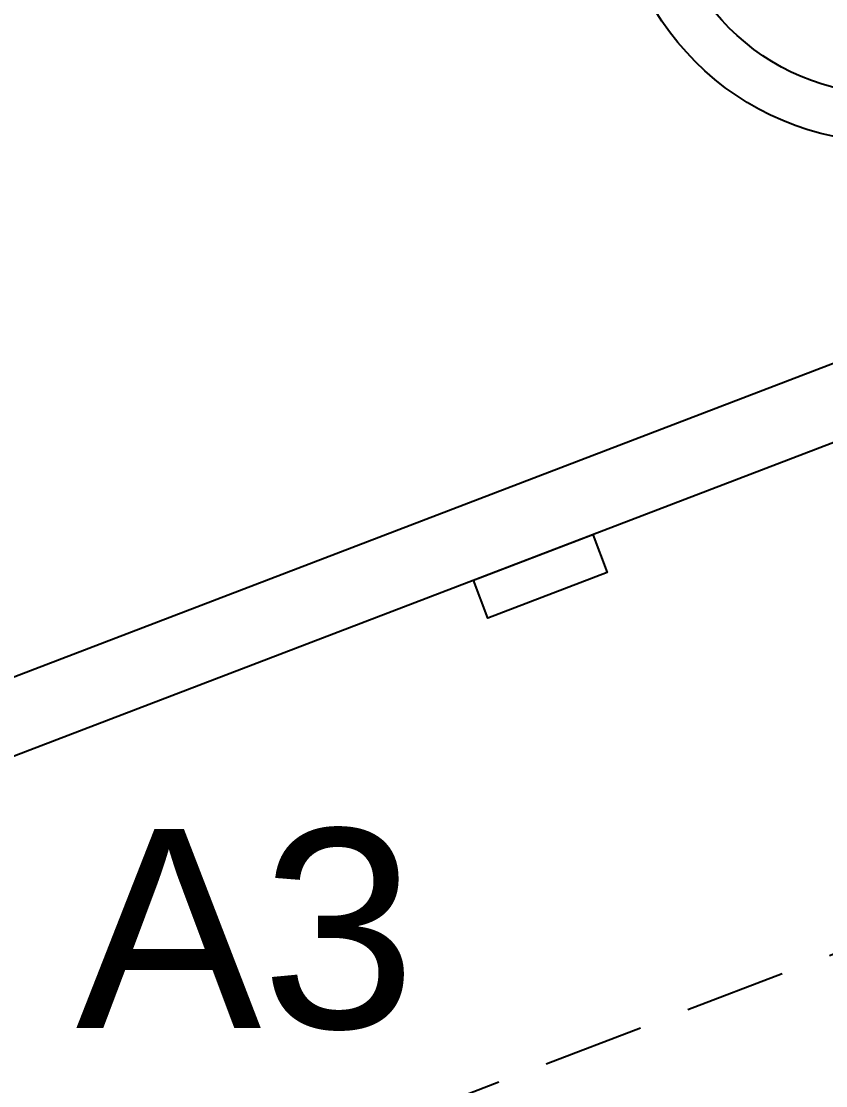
# Model space of a CAD drawing. Header units: millimetres. Extents: x 8159 to 14952, y 6817 to 11888.
# Drawn here: x 9388.5 to 9439, y 8529.2 to 8596.1 of the extents above; entities that cross this region are included whole.
import ezdxf
from ezdxf.enums import TextEntityAlignment as Align

# ---------------------------------------------------------------- set-up
doc = ezdxf.new("R2010")
doc.units = ezdxf.units.MM
doc.header["$LTSCALE"] = 5
doc.linetypes.add('DASHED', pattern=[19.05, 12.7, -6.35])
for name, color, linetype in [('200-EquipBorder-2d', 9, 'Continuous'), ('200-EquipID-2d', 7, 'Continuous'), ('200-EquipSteel-3d', 9, 'Continuous')]:
    doc.layers.add(name, color=color, linetype=linetype)
doc.layers.add('200-InsPoint-3D', color=3, linetype='Continuous', plot=False)
for name, color, linetype, lineweight in [('3-YANGIN-DOLABI', 7, 'Continuous', 0), ('A-DUVAR', 5, 'Continuous', 18), ('anted', 10, 'Continuous', 0), ('FIBROBETON', 1, 'Continuous', 18), ('SİYAH', 253, 'Continuous', 5), ('YAZI', 250, 'Continuous', 30)]:
    doc.layers.add(name, color=color, linetype=linetype, lineweight=lineweight)
doc.styles.add('Arial', font='arial.ttf')
doc.styles.add('ROMANS', font='micross.ttf')

# ---------------------------------------------------------------- blocks, each defined once
blk = doc.blocks.new('A$C23C11219')
at = {"layer": 'FIBROBETON'}
blk.add_lwpolyline([(4170.991, 707.809), (4330.647, -537.528, 0.079118), (6057.442, 175.691), (5734.15, 708.989, 0.288304), (5090.273, 1000.528, -0.032207)], format="xyb", close=True, dxfattribs=at)
blk.add_lwpolyline([(5230.127, -294.657, 0.019777), (5660.437, -97.539, 0.019777)], format="xyb", dxfattribs=at)
blk = doc.blocks.new('HB4P')
at = {"layer": '200-InsPoint-3D'}
blk.add_attdef('DISTANG', (0, 0), '', height=1, dxfattribs=at)
at = {"layer": '200-EquipSteel-3d'}
mesh = blk.add_polymesh((6, 3), dxfattribs=at)
for k, corner in enumerate([(2201, -635, 850), (2201, -635, 200), (2201, -635, 200), (0, -635, 850), (0, -635, 200), (0, -635, 200), (0, 0, 850), (0, 0, 200), (0, -635, 200), (2201, 0, 850), (2201, 0, 200), (2201, -635, 200), (2201, 0, 850), (2201, 0, 850), (2201, -635, 850), (0, 0, 850), (0, 0, 850), (0, -635, 850)]):
    mesh.set_mesh_vertex(divmod(k, 3), corner)
mesh = blk.add_polymesh((6, 3), dxfattribs=at)
for k, corner in enumerate([(2201, -700, 900), (2201, -700, 850), (2201, -700, 850), (0, -700, 900), (0, -700, 850), (0, -700, 850), (0, 0, 900), (0, 0, 850), (0, -700, 850), (2201, 0, 900), (2201, 0, 850), (2201, -700, 850), (2201, 0, 900), (2201, 0, 900), (2201, -700, 900), (0, 0, 900), (0, 0, 900), (0, -700, 900)]):
    mesh.set_mesh_vertex(divmod(k, 3), corner)
blk = doc.blocks.new('attrib')
at = {"layer": '200-EquipID-2d', "style": 'Arial'}
blk.add_attdef('POS', text='', height=2.5, dxfattribs=at).set_placement((0, 0, -1), align=Align.MIDDLE)
at = {"layer": '200-EquipID-2d', "style": 'ROMANS', "flags": 1}
for tag, p in [('ZONA', (0, -4.905, -2)), ('EQUIPMENTDATA', (0, -7.89, -2)), ('LONGDESCR', (0, -11.302, -2)), ('EQUIPMENTCONN', (0, -14.714, -2)), ('ACCESSORYDATA', (0, -18.552, -2)), ('ACCESSORYCONN', (0, -21.857, -2))]:
    blk.add_attdef(tag, text='', height=2.5, dxfattribs=at).set_placement(p, align=Align.CENTER)

msp = doc.modelspace()

# ---------------------------------------------------------------- hatches: boundary and pattern name
at = {"layer": 'SİYAH', "extrusion": (-1e-16, 0.010673, 0.999943)}
h = msp.add_hatch(dxfattribs=at)
h.set_pattern_fill('ANSI31', color=256, angle=-90, style=0)
h.set_pattern_definition([(315, (93577.551, 99433.0874), (2.24506403, 2.24506403), [])])
h.paths.add_polyline_path([(9477.183, 8720.405), (9483.506, 8706.802), (9445.82, 8689.287), (9290.018, 8611.838), (9159.966, 8542.702), (9084.784, 8500.285), (8983.702, 8441.657), (8975.959, 8454.504), (9011.699, 8476.088), (9141.782, 8549.846), (9163.733, 8561.866), (9283.082, 8625.138), (9305.349, 8636.561), (9439.333, 8702.813)])

# ---------------------------------------------------------------- linework, layer by layer
at = {"layer": '200-EquipBorder-2d', "linetype": 'DASHED', "ltscale": 0.1, "elevation": 130.203}
msp.add_lwpolyline([(9257.392, 8596.257), (10060.516, 8903.814), (10103.431, 8791.75), (9300.307, 8484.193)], close=True, dxfattribs=at)
at = {"layer": '200-EquipBorder-2d', "elevation": 130.203}
for points in [[(9322.272, 8621.103), (9490.367, 8685.475), (9522.554, 8601.427), (9354.458, 8537.055)], [(9329.458, 8616.456), (9487.679, 8677.047), (9515.737, 8603.778), (9357.516, 8543.188)], [(9416.914, 8560.973), (9424.407, 8563.842), (9425.317, 8561.467), (9417.824, 8558.597)]]:
    msp.add_lwpolyline(points, close=True, dxfattribs=at)
at = {"layer": '200-EquipBorder-2d'}
for radius in [17.223, 14.223]:
    msp.add_circle((9443.028, 8605.69, 130.203), radius, dxfattribs=at)
at = {"layer": 'A-DUVAR', "extrusion": (0, 0.010673, 0.999943), "elevation": 217.921}
msp.add_lwpolyline([(9477.183, 8720.405), (9483.506, 8706.802), (9445.82, 8689.287), (9290.018, 8611.838), (9159.966, 8542.702), (9084.784, 8500.285), (8983.702, 8441.657), (8975.959, 8454.504), (9011.699, 8476.088), (9141.782, 8549.846), (9163.733, 8561.866), (9283.082, 8625.138), (9305.349, 8636.561), (9439.333, 8702.813)], close=True, dxfattribs=at)
for points in [[(9011.699, 8476.088), (9141.782, 8549.846), (9163.733, 8561.866), (9283.082, 8625.138), (9305.349, 8636.561), (9439.333, 8702.813), (9477.183, 8720.405)], [(8983.702, 8441.657), (9020.484, 8463.826), (9149.084, 8536.743), (9170.849, 8548.661), (9290.018, 8611.838), (9312.097, 8623.164), (9445.82, 8689.287), (9483.506, 8706.802)]]:
    msp.add_lwpolyline(points, dxfattribs=at)
at = {"layer": 'anted', "ltscale": 3, "extrusion": (0, 0.010673, 0.999943), "elevation": 217.921}
msp.add_lwpolyline([(11856.76, 9414.676), (11856.76, 7096.248), (8385.9, 7096.248), (8385.9, 9414.676)], close=True, dxfattribs=at)
msp.add_lwpolyline([(11856.76, 9414.676), (11856.76, 7096.248), (8385.9, 7096.248), (8385.9, 9414.676)], close=True, dxfattribs=at)
msp.add_lwpolyline([(11856.76, 9414.676), (11856.76, 7096.248), (8385.9, 7096.248), (8385.9, 9414.676)], close=True, dxfattribs=at)
msp.add_lwpolyline([(11856.76, 9414.676), (11856.76, 7096.248), (8385.9, 7096.248), (8385.9, 9414.676)], close=True, dxfattribs=at)
at = {"layer": 'YAZI', "linetype": 'Continuous', "ltscale": 10, "extrusion": (0, 0.010673, 0.999943), "elevation": 240.507}
for points in [[(8159.11, 9661.148), (12372.465, 9661.148), (12372.465, 6815.051), (8159.11, 6815.051)], [(8159.11, 9661.148), (12372.465, 9661.148), (12372.465, 6815.051), (8159.11, 6815.051)], [(8159.11, 9661.148), (12372.465, 9661.148), (12372.465, 6815.051), (8159.11, 6815.051)], [(8159.11, 9661.148), (12372.465, 9661.148), (12372.465, 6815.051), (8159.11, 6815.051)], [(8199.97, 9620.288), (12331.605, 9620.288), (12331.605, 6855.911), (8199.97, 6855.911)], [(8254.373, 9565.885), (12277.202, 9565.885), (12277.202, 6910.314), (8254.373, 6910.314)]]:
    msp.add_lwpolyline(points, close=True, dxfattribs=at)

# ---------------------------------------------------------------- block references
at = {"xscale": 0.1000000000005379, "yscale": 0.1000000000003638, "zscale": 0.09999999999999432, "rotation": 200.966525905568}
msp.add_blockref('HB4P', (9644.65, 8476.682, 129.475), dxfattribs=at)
at = {"layer": '200-EquipID-2d'}
ref = msp.add_blockref('attrib', (9402.644, 8539.112, 125.203), dxfattribs=dict(at, xscale=5, yscale=4.999999999999987, zscale=5))
ref.add_attrib('POS', 'A3', dxfattribs={"color": 7, "height": 12.5, "style": 'Arial'}).set_placement((9402.644, 8539.112, 117.703), align=Align.MIDDLE)
at = {"layer": '3-YANGIN-DOLABI', "extrusion": (0, 0.010673, 0.999943), "rotation": 183.318814803488}
msp.add_blockref('A$C23C11219', (14647.132, 8757.754, 217.921), dxfattribs=at)

doc.saveas('drawing.dxf')
